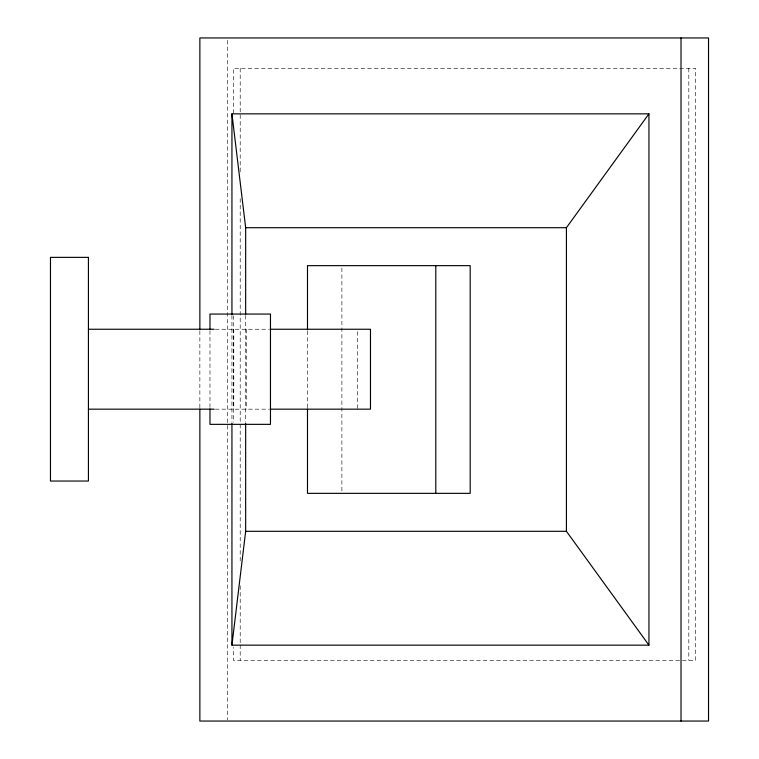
<?xml version="1.0" encoding="UTF-8"?>
<svg xmlns="http://www.w3.org/2000/svg" width="759" height="759" viewBox="0 0 759 759"><rect width="100%" height="100%" fill="white"/><g stroke="black" fill="none" stroke-linecap="round" stroke-linejoin="round"><path stroke-width="0.57" stroke-dasharray="3.79 2.85" d="M215.319 329.245L269.17 329.245M215.319 409.167L269.17 409.167M688.821 68.31L688.821 660.33M357.612 331.598L357.612 409.167M341.892 268.022L341.892 492.164M307.49 330.877L307.49 407.962M246.656 329.245L246.656 409.167M245.66 315.459L245.66 422.194M240.205 68.31L240.205 172.502M240.205 198.554L240.205 560.873M240.205 585.739L240.205 643.755M240.205 644.941L240.205 660.33M233.791 329.245L233.791 409.167M233.326 113.3L233.326 68.31L695.699 68.31L695.699 660.33L233.326 660.33L233.326 647.304M233.326 315.772L233.326 422.336M231.941 315.459L231.941 422.194M227.377 40.322L227.377 719.864M209.977 330.668L209.977 407.754M199.864 330.877L199.864 407.962"/><path stroke-width="1.14" d="M231.941 314.273L231.941 113.85L648.936 113.85L648.936 645.15L231.941 645.15L245.66 531.3L245.66 423.38M648.936 645.15L566.423 531.3L566.423 227.7L648.936 113.85M231.941 113.85L245.66 227.7L566.423 227.7M88.424 329.245L214.133 329.245M270.242 329.245L370.477 329.245L370.477 409.167L270.242 409.167M88.424 409.167L214.133 409.167M245.66 531.3L566.423 531.3M681.013 37.95L681.013 721.05M435.799 265.65L435.799 493.35M307.49 329.691L307.49 265.65L470.191 265.65L470.191 493.35L307.49 493.35L307.49 409.148M245.66 227.7L245.66 314.273M231.941 423.38L231.941 645.15M209.977 329.482L209.977 314.065L270.47 314.065L270.47 424.347L209.977 424.347L209.977 408.93M199.864 329.691L199.864 37.95L708.526 37.95L708.526 721.05L199.864 721.05L199.864 409.148M88.424 257.367L50.474 257.367L50.474 481.045L88.424 481.045L88.424 257.367"/></g></svg>
